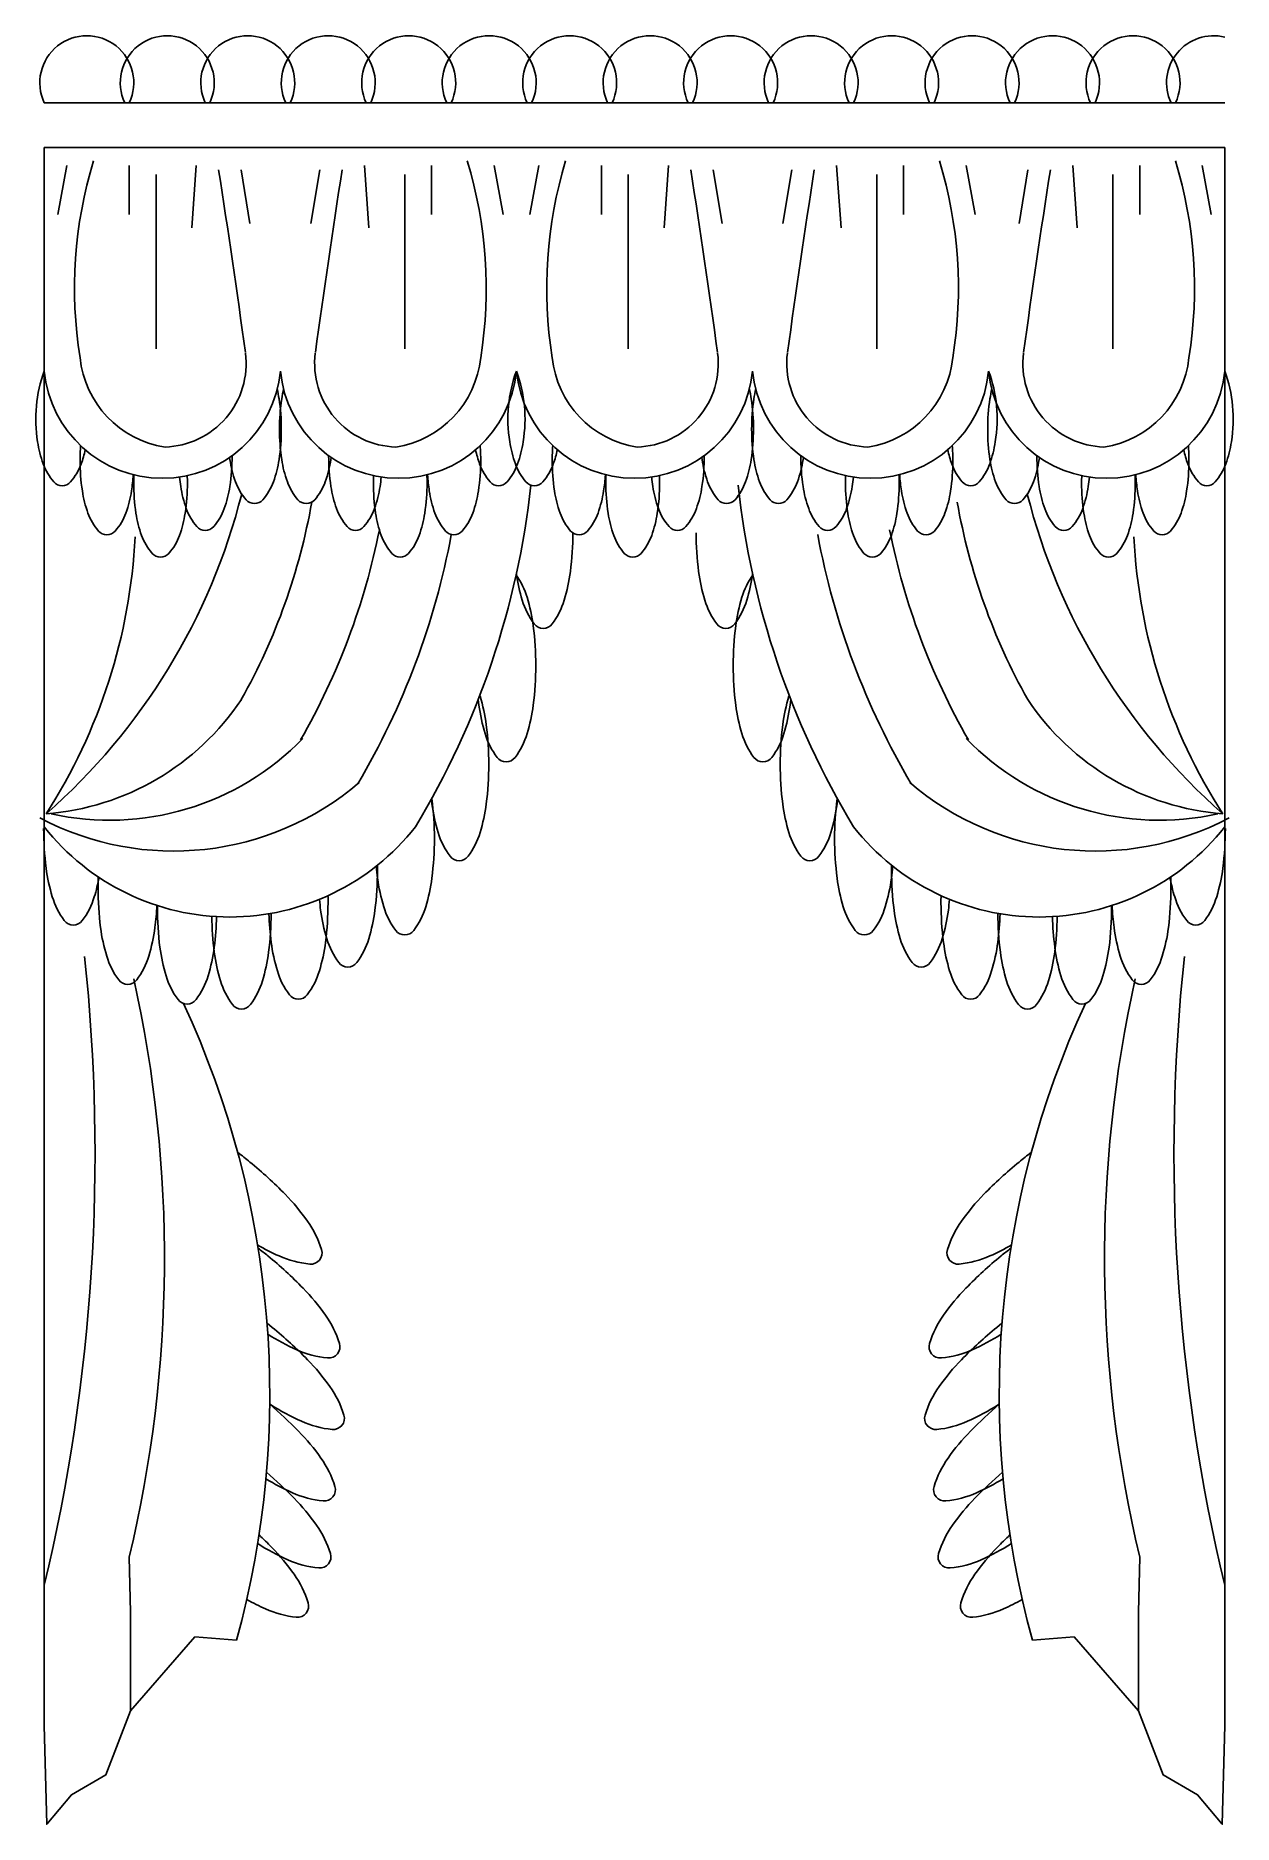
# Model space of a CAD drawing. Header units: metres. Extents: x 2035 to 2617, y 396 to 1266.
import ezdxf

# ---------------------------------------------------------------- set-up
doc = ezdxf.new("R2010")
doc.units = ezdxf.units.M
for name, color, linetype in [('3', 3, 'Continuous'), ('4', 4, 'Continuous'), ('7', 7, 'Continuous')]:
    doc.layers.add(name, color=color, linetype=linetype)

msp = doc.modelspace()

# ---------------------------------------------------------------- linework, layer by layer
at = {"layer": '3'}
for p, q in [((2049.6, 1202.53), (2045.25, 1178.62)), ((2080.05, 1202.53), (2080.05, 1178.62)), ((2112.68, 1202.53), (2110.51, 1172.1)), ((2194.48, 1202.53), (2196.65, 1172.1)), ((2227.11, 1202.53), (2227.11, 1178.62)), ((2257.56, 1202.53), (2261.91, 1178.62)), ((2279.32, 1202.53), (2274.97, 1178.62)), ((2309.77, 1202.53), (2309.77, 1178.62)), ((2342.4, 1202.53), (2340.23, 1172.1)), ((2424.2, 1202.53), (2426.37, 1172.1)), ((2456.83, 1202.53), (2456.83, 1178.62)), ((2487.28, 1202.53), (2491.63, 1178.62)), ((2539.06, 1202.53), (2541.23, 1172.1)), ((2571.69, 1202.53), (2571.69, 1178.62)), ((2602.14, 1202.53), (2606.49, 1178.62)), ((2093.1, 1198.18), (2093.1, 1113.37)), ((2134.44, 1200.36), (2138.79, 1174.27)), ((2172.72, 1200.36), (2168.37, 1174.27)), ((2214.06, 1198.18), (2214.06, 1113.37)), ((2322.83, 1198.18), (2322.83, 1113.37)), ((2364.16, 1200.36), (2368.51, 1174.27)), ((2402.44, 1200.36), (2398.09, 1174.27)), ((2443.78, 1198.18), (2443.78, 1113.37)), ((2517.3, 1200.36), (2512.95, 1174.27)), ((2558.64, 1198.18), (2558.64, 1113.37)), ((2080.73, 498.71), (2080.05, 525.58)), ((2571.02, 498.71), (2571.69, 525.58)), ((2080.73, 498.71), (2080.73, 498.71)), ((2080.73, 450.75), (2080.73, 498.71)), ((2571.02, 498.71), (2571.02, 498.71)), ((2571.02, 450.75), (2571.02, 498.71))]:
    msp.add_line(p, q, dxfattribs=at)
for points in [[(2038.72, 1102.5, 0.13), (2035.47, 1068.13, 0.05), (2038.19, 1057.34, 0.09), (2043.33, 1048.61, 0.22), (2047.42, 1046.74, 0.22), (2051.52, 1048.61, 0.09), (2056.65, 1057.34, 0.03), (2058.64, 1064.17, 0.04)], [(2268.44, 1102.5, -0.13), (2271.69, 1068.13, -0.05), (2268.97, 1057.34, -0.09), (2263.84, 1048.61, -0.22), (2259.74, 1046.74, -0.22), (2255.64, 1048.61, -0.09), (2250.51, 1057.34, -0.03), (2248.52, 1064.17, -0.04)], [(2268.44, 1102.5, 0.13), (2265.19, 1068.13, 0.05), (2267.91, 1057.34, 0.09), (2273.05, 1048.61, 0.22), (2277.14, 1046.74, 0.22), (2281.24, 1048.61, 0.09), (2286.37, 1057.34, 0.03), (2288.36, 1064.17, 0.04)], [(2498.16, 1102.5, -0.13), (2501.41, 1068.13, -0.05), (2498.69, 1057.34, -0.09), (2493.56, 1048.61, -0.22), (2489.46, 1046.74, -0.22), (2485.36, 1048.61, -0.09), (2480.23, 1057.34, -0.03), (2478.24, 1064.17, -0.04)], [(2613.02, 1102.5, -0.13), (2616.27, 1068.13, -0.05), (2613.55, 1057.34, -0.09), (2608.42, 1048.61, -0.22), (2604.32, 1046.74, -0.22), (2600.22, 1048.61, -0.09), (2595.09, 1057.34, -0.03), (2593.1, 1064.17, -0.04)], [(2128.86, 1060.48), (2129.01, 1059.44, 0.05), (2131.73, 1048.65, 0.09), (2136.87, 1039.91, 0.22), (2140.96, 1038.05, 0.22), (2145.06, 1039.91, 0.09), (2150.19, 1048.65, 0.05), (2152.92, 1059.44, 0.04), (2154.02, 1074.23, 0.04), (2152.92, 1089.03, 0.02), (2152.03, 1093.65, 0.09)], [(2178.3, 1060.48), (2178.15, 1059.44, -0.05), (2175.43, 1048.65, -0.09), (2170.29, 1039.91, -0.22), (2166.2, 1038.05, -0.22), (2162.1, 1039.91, -0.09), (2156.97, 1048.65, -0.05), (2154.24, 1059.44, -0.04), (2153.15, 1074.23, -0.04), (2154.24, 1089.03, -0.02), (2155.13, 1093.65, -0.09)], [(2358.58, 1060.48), (2358.73, 1059.44, 0.05), (2361.45, 1048.65, 0.09), (2366.59, 1039.91, 0.22), (2370.68, 1038.05, 0.22), (2374.78, 1039.91, 0.09), (2379.91, 1048.65, 0.05), (2382.64, 1059.44, 0.04), (2383.74, 1074.23, 0.04), (2382.64, 1089.03, 0.02), (2381.75, 1093.65, 0.09)], [(2408.02, 1060.48), (2407.87, 1059.44, -0.05), (2405.15, 1048.65, -0.09), (2400.01, 1039.91, -0.22), (2395.92, 1038.05, -0.22), (2391.82, 1039.91, -0.09), (2386.69, 1048.65, -0.05), (2383.96, 1059.44, -0.04), (2382.87, 1074.23, -0.04), (2383.96, 1089.03, -0.02), (2384.85, 1093.65, -0.09)], [(2522.88, 1060.48), (2522.73, 1059.44, -0.05), (2520.01, 1048.65, -0.09), (2514.87, 1039.91, -0.22), (2510.78, 1038.05, -0.22), (2506.68, 1039.91, -0.09), (2501.55, 1048.65, -0.05), (2498.82, 1059.44, -0.04), (2497.73, 1074.23, -0.04), (2498.82, 1089.03, -0.02), (2499.71, 1093.65, -0.09)], [(2056.38, 1066.21, 0.02), (2056.12, 1059.02, 0.04)], [(2250.78, 1066.21, -0.02), (2251.04, 1059.02, -0.04)], [(2286.1, 1066.21, 0.02), (2285.84, 1059.02, 0.04)], [(2480.5, 1066.21, -0.02), (2480.76, 1059.02, -0.04)], [(2595.36, 1066.21, -0.02), (2595.62, 1059.02, -0.04)], [(2056.12, 1059.02, 0.04), (2057.22, 1044.22, 0.05), (2059.95, 1033.43, 0.09), (2065.08, 1024.69, 0.22), (2069.18, 1022.83, 0.22), (2073.27, 1024.69, 0.09), (2078.41, 1033.43, 0.05), (2081.13, 1044.22, 0.02), (2081.99, 1052.08, 0.04)], [(2104.51, 1050.92, 0.01), (2105.08, 1046.39, 0.05), (2107.8, 1035.6, 0.09), (2112.94, 1026.87, 0.22), (2117.03, 1025, 0.22), (2121.13, 1026.87, 0.09), (2126.26, 1035.6, 0.05), (2128.99, 1046.39, 0.04), (2130.09, 1061.19), (2130.09, 1061.35, 0.05)], [(2202.65, 1050.92, -0.01), (2202.08, 1046.39, -0.05), (2199.36, 1035.6, -0.09), (2194.22, 1026.87, -0.22), (2190.13, 1025, -0.22), (2186.03, 1026.87, -0.09), (2180.9, 1035.6, -0.05), (2178.17, 1046.39, -0.04), (2177.07, 1061.19), (2177.07, 1061.35, -0.05)], [(2251.04, 1059.02, -0.04), (2249.94, 1044.22, -0.05), (2247.21, 1033.43, -0.09), (2242.08, 1024.69, -0.22), (2237.99, 1022.83, -0.22), (2233.89, 1024.69, -0.09), (2228.76, 1033.43, -0.05), (2226.03, 1044.22, -0.02), (2225.17, 1052.08, -0.04)], [(2285.84, 1059.02, 0.04), (2286.94, 1044.22, 0.05), (2289.67, 1033.43, 0.09), (2294.8, 1024.69, 0.22), (2298.9, 1022.83, 0.22), (2302.99, 1024.69, 0.09), (2308.13, 1033.43, 0.05), (2310.85, 1044.22, 0.02), (2311.71, 1052.08, 0.04)], [(2334.23, 1050.92, 0.01), (2334.8, 1046.39, 0.05), (2337.52, 1035.6, 0.09), (2342.66, 1026.87, 0.22), (2346.75, 1025, 0.22), (2350.85, 1026.87, 0.09), (2355.98, 1035.6, 0.05), (2358.71, 1046.39, 0.04), (2359.81, 1061.19), (2359.81, 1061.35, 0.05)], [(2432.37, 1050.92, -0.01), (2431.8, 1046.39, -0.05), (2429.08, 1035.6, -0.09), (2423.94, 1026.87, -0.22), (2419.85, 1025, -0.22), (2415.75, 1026.87, -0.09), (2410.62, 1035.6, -0.05), (2407.89, 1046.39, -0.04), (2406.79, 1061.19), (2406.79, 1061.35, -0.05)], [(2480.76, 1059.02, -0.04), (2479.66, 1044.22, -0.05), (2476.93, 1033.43, -0.09), (2471.8, 1024.69, -0.22), (2467.71, 1022.83, -0.22), (2463.61, 1024.69, -0.09), (2458.48, 1033.43, -0.05), (2455.75, 1044.22, -0.02), (2454.89, 1052.08, -0.04)], [(2547.23, 1050.92, -0.01), (2546.66, 1046.39, -0.05), (2543.94, 1035.6, -0.09), (2538.8, 1026.87, -0.22), (2534.71, 1025, -0.22), (2530.61, 1026.87, -0.09), (2525.48, 1035.6, -0.05), (2522.75, 1046.39, -0.04), (2521.65, 1061.19), (2521.66, 1061.35, -0.05)], [(2595.62, 1059.02, -0.04), (2594.52, 1044.22, -0.05), (2591.79, 1033.43, -0.09), (2586.66, 1024.69, -0.22), (2582.57, 1022.83, -0.22), (2578.47, 1024.69, -0.09), (2573.34, 1033.43, -0.05), (2570.61, 1044.22, -0.02), (2569.75, 1052.08, -0.04)], [(2082.3, 1052, 0.01), (2082.23, 1048.15, 0.04)], [(2082.23, 1048.15, 0.04), (2083.33, 1033.35, 0.05), (2086.05, 1022.56, 0.09), (2091.18, 1013.82, 0.22), (2095.28, 1011.96, 0.22), (2099.38, 1013.82, 0.09), (2104.51, 1022.56, 0.05), (2107.23, 1033.35, 0.04), (2108.33, 1048.15, 0.01), (2108.27, 1051.6, 0.05)], [(2224.93, 1048.15, -0.04), (2223.83, 1033.35, -0.05), (2221.11, 1022.56, -0.09), (2215.98, 1013.82, -0.22), (2211.88, 1011.96, -0.22), (2207.78, 1013.82, -0.09), (2202.65, 1022.56, -0.05), (2199.93, 1033.35, -0.04), (2198.83, 1048.15, -0.01), (2198.89, 1051.6, -0.05)], [(2224.86, 1052, -0.01), (2224.93, 1048.15, -0.04)], [(2312.02, 1052, 0.01), (2311.95, 1048.15, 0.04)], [(2311.95, 1048.15, 0.04), (2313.05, 1033.35, 0.05), (2315.77, 1022.56, 0.09), (2320.9, 1013.82, 0.22), (2325, 1011.96, 0.22), (2329.1, 1013.82, 0.09), (2334.23, 1022.56, 0.05), (2336.95, 1033.35, 0.04), (2338.05, 1048.15, 0.01), (2337.99, 1051.6, 0.05)], [(2454.65, 1048.15, -0.04), (2453.55, 1033.35, -0.05), (2450.83, 1022.56, -0.09), (2445.7, 1013.82, -0.22), (2441.6, 1011.96, -0.22), (2437.5, 1013.82, -0.09), (2432.37, 1022.56, -0.05), (2429.65, 1033.35, -0.04), (2428.55, 1048.15, -0.01), (2428.61, 1051.6, -0.05)], [(2454.58, 1052, -0.01), (2454.65, 1048.15, -0.04)], [(2569.51, 1048.15, -0.04), (2568.41, 1033.35, -0.05), (2565.69, 1022.56, -0.09), (2560.56, 1013.82, -0.22), (2556.46, 1011.96, -0.22), (2552.36, 1013.82, -0.09), (2547.23, 1022.56, -0.05), (2544.51, 1033.35, -0.04), (2543.41, 1048.15, -0.01), (2543.47, 1051.6, -0.05)], [(2569.44, 1052, -0.01), (2569.51, 1048.15, -0.04)]]:
    msp.add_lwpolyline(points, format="xyb", dxfattribs=at)
for centre, radius, start, end in [((2265.94, 1142.77), 212.52, 163.06, 189.14), ((2041.22, 1142.77), 212.52, 350.86, 16.94), ((2495.66, 1142.77), 212.52, 163.06, 189.14), ((2270.94, 1142.77), 212.52, 350.86, 16.94), ((2385.8, 1142.77), 212.52, 350.86, 16.94), ((-2965.16, 409.93), 5149.74, 7.83, 8.83), ((7272.32, 409.93), 5149.74, 171.17, 172.17), ((-2735.44, 409.93), 5149.74, 7.83, 8.83), ((7502.04, 409.93), 5149.74, 171.17, 172.17), ((7616.9, 409.93), 5149.74, 171.17, 172.17), ((2104.93, 1114.03), 49.06, 185.86, 261.24), ((2096.26, 1106.18), 40.66, 271.68, 7.08), ((2210.9, 1106.18), 40.66, 172.92, 268.32), ((2202.23, 1114.03), 49.06, 278.76, 354.14), ((2334.65, 1114.03), 49.06, 185.86, 261.24), ((2325.98, 1106.18), 40.66, 271.68, 7.08), ((2440.62, 1106.18), 40.66, 172.92, 268.32), ((2431.95, 1114.03), 49.06, 278.76, 354.14), ((2555.48, 1106.18), 40.66, 172.92, 268.32), ((2546.81, 1114.03), 49.06, 278.76, 354.14), ((2096.15, 1108.01), 57.69, 185.48, 354.52), ((2211.01, 1108.01), 57.69, 185.48, 354.52), ((2325.87, 1108.01), 57.69, 185.48, 354.52), ((2440.73, 1108.01), 57.69, 185.48, 354.52), ((2555.59, 1108.01), 57.69, 185.48, 354.52), ((1836.73, 1118.14), 307.44, 311.29, 345.79), ((1870.76, 1091.1), 302.65, 330.65, 350.04), ((2780.98, 1091.1), 302.65, 189.96, 209.35), ((2815.01, 1118.14), 307.44, 194.21, 228.71), ((1809.24, 1035.52), 274.01, 327.21, 357.13), ((1870.76, 1091.1), 337.46, 330.14, 348.75), ((1870.76, 1091.1), 372.26, 329.42, 349.45), ((2780.98, 1091.1), 372.26, 190.55, 210.58), ((2780.98, 1091.1), 337.46, 191.25, 209.86), ((2842.5, 1035.52), 274.01, 182.87, 212.79), ((2029.96, 1012.46), 125.71, 274.4, 326.33), ((2621.79, 1012.46), 125.71, 213.67, 265.6), ((2070.48, 1015.09), 131.09, 257.45, 315.86), ((2581.26, 1015.09), 131.09, 224.14, 282.55), ((2101.58, 1008.21), 139.23, 242.16, 310.46), ((2550.16, 1008.21), 139.23, 229.54, 297.84), ((1159.91, 721.75), 903.5, 346.57, 6.1), ((3491.83, 721.75), 903.5, 173.9, 193.43), ((1471.69, 670.93), 625.48, 346.56, 12.55), ((3180.05, 670.93), 625.48, 167.45, 193.44)]:
    msp.add_arc(centre, radius, start, end, dxfattribs=at)
at = {"layer": '4'}
for p, q in [((2038.72, 1232.97), (2613.02, 1232.97)), ((2038.72, 1211.23), (2038.72, 489.45)), ((2613.02, 1211.23), (2613.02, 489.45)), ((2111.92, 486.72), (2080.73, 450.75)), ((2132.26, 485.1), (2111.92, 486.72)), ((2519.48, 485.1), (2539.82, 486.72)), ((2539.82, 486.72), (2571.02, 450.75))]:
    msp.add_line(p, q, dxfattribs=at)
for points in [[(2038.72, 489.45), (2038.72, 443.55)], [(2613.02, 489.45), (2613.02, 443.55)], [(2080.73, 450.75), (2068.73, 419.58), (2051.93, 409.98), (2051.93, 409.98), (2039.93, 395.6), (2038.72, 443.55)], [(2571.02, 450.75), (2583.01, 419.58), (2599.81, 409.98), (2599.81, 409.98), (2611.81, 395.6), (2613.02, 443.55)]]:
    msp.add_lwpolyline(points, dxfattribs=at)
for centre, radius, start, end in [((1870.76, 1091.1), 407.07, 328.89, 353.78), ((2780.98, 1091.1), 407.07, 186.22, 211.11), ((2129, 951.76), 114.85, 218.18, 321.82), ((2522.74, 951.76), 114.85, 218.18, 321.82), ((1696.58, 604.76), 451.82, 344.64, 24.87), ((2955.16, 604.76), 451.82, 155.13, 195.36)]:
    msp.add_arc(centre, radius, start, end, dxfattribs=at)
at = {"layer": '7'}
for p, q in [((2038.72, 1211.23), (2613.02, 1211.23)), ((2080.73, 450.75), (2080.73, 450.75)), ((2571.02, 450.75), (2571.02, 450.75))]:
    msp.add_line(p, q, dxfattribs=at)
for points in [[(2268.38, 1003.88, 0.04), (2271.24, 991.04, 0.09), (2277.09, 979.5, 0.24), (2281.45, 977.31, 0.24), (2285.81, 979.5, 0.09), (2291.66, 991.04, 0.04), (2294.67, 1004.96, 0.03), (2295.89, 1023.74, 0.03)], [(2383.36, 1003.88, -0.04), (2380.5, 991.04, -0.09), (2374.65, 979.5, -0.24), (2370.29, 977.31, -0.24), (2365.93, 979.5, -0.09), (2360.08, 991.04, -0.04), (2357.07, 1004.96, -0.03), (2355.85, 1023.74, -0.03)], [(2249.86, 942.8), (2250.18, 940.03, 0.04), (2253.19, 926.11, 0.09), (2259.04, 914.57, 0.24), (2263.4, 912.38, 0.24), (2267.76, 914.57, 0.09), (2273.61, 926.11, 0.04), (2276.62, 940.03, 0.03), (2277.84, 959.27, 0.03), (2276.62, 978.51, 0.04), (2273.61, 992.43, 0.08), (2268.25, 1003.3, 0.24)], [(2401.88, 942.8), (2401.56, 940.03, -0.04), (2398.55, 926.11, -0.09), (2392.7, 914.57, -0.24), (2388.34, 912.38, -0.24), (2383.98, 914.57, -0.09), (2378.13, 926.11, -0.04), (2375.12, 940.03, -0.03), (2373.9, 959.27, -0.03), (2375.12, 978.51, -0.04), (2378.13, 992.43, -0.08), (2383.49, 1003.3, -0.24)], [(2227.05, 894.21), (2227.32, 891.93, 0.04), (2230.33, 878.01, 0.09), (2236.18, 866.47, 0.24), (2240.54, 864.28, 0.24), (2244.9, 866.47, 0.09), (2250.75, 878.01, 0.04), (2253.76, 891.93, 0.03), (2254.98, 911.17, 0.03), (2253.76, 930.41, 0.04), (2250.75, 944.33), (2250.62, 944.75, 0.24)], [(2424.69, 894.21), (2424.42, 891.93, -0.04), (2421.41, 878.01, -0.09), (2415.56, 866.47, -0.24), (2411.2, 864.28, -0.24), (2406.84, 866.47, -0.09), (2400.99, 878.01, -0.04), (2397.98, 891.93, -0.03), (2396.76, 911.17, -0.03), (2397.98, 930.41, -0.04), (2400.99, 944.33), (2401.12, 944.75, -0.24)], [(2200.22, 861.66, 0.01), (2200.85, 855.86, 0.04), (2203.86, 841.94, 0.09), (2209.71, 830.39, 0.24), (2214.07, 828.2, 0.24), (2218.43, 830.39, 0.09), (2224.28, 841.94, 0.04), (2227.28, 855.86, 0.03), (2228.51, 875.1, 0.03), (2227.28, 894.34), (2227.25, 894.58, 0.09)], [(2451.52, 861.66, -0.01), (2450.89, 855.86, -0.04), (2447.88, 841.94, -0.09), (2442.04, 830.39, -0.24), (2437.67, 828.2, -0.24), (2433.31, 830.39, -0.09), (2427.46, 841.94, -0.04), (2424.46, 855.86, -0.03), (2423.23, 875.1, -0.03), (2424.46, 894.34), (2424.49, 894.58, -0.09)], [(2038.39, 879.91, 0.03), (2039.61, 860.67, 0.04), (2042.62, 846.75, 0.09), (2048.46, 835.2, 0.24), (2052.83, 833.01, 0.24), (2057.19, 835.2, 0.09), (2063.04, 846.75, 0.03), (2065.34, 856.16, 0.03)], [(2613.35, 879.91, -0.03), (2612.13, 860.67, -0.04), (2609.13, 846.75, -0.09), (2603.28, 835.2, -0.24), (2598.92, 833.01, -0.24), (2594.55, 835.2, -0.09), (2588.7, 846.75, -0.03), (2586.4, 856.16, -0.03)], [(2172.59, 845.5, 0.01), (2173.17, 840.22, 0.04), (2176.18, 826.31, 0.09), (2182.03, 814.76, 0.24), (2186.39, 812.57, 0.24), (2190.75, 814.76, 0.09), (2196.6, 826.31, 0.04), (2199.61, 840.22, 0.03), (2200.83, 859.47), (2200.81, 862.12, 0.04)], [(2479.15, 845.5, -0.01), (2478.57, 840.22, -0.04), (2475.56, 826.31, -0.09), (2469.71, 814.76, -0.24), (2465.35, 812.57, -0.24), (2460.99, 814.76, -0.09), (2455.14, 826.31, -0.04), (2452.13, 840.22, -0.03), (2450.91, 859.47), (2450.93, 862.12, -0.04)], [(2064.95, 856.42, 0.01), (2064.86, 851.05, 0.03)], [(2586.79, 856.42, -0.01), (2586.88, 851.05, -0.03)], [(2064.86, 851.05, 0.03), (2066.08, 831.81, 0.04), (2069.09, 817.89, 0.09), (2074.94, 806.34, 0.24), (2079.3, 804.15, 0.24), (2083.66, 806.34, 0.09), (2089.51, 817.89, 0.04), (2092.52, 831.81, 0.02), (2093.5, 842.53, 0.03)], [(2147.98, 838.48, 0.02), (2149.11, 824.59, 0.04), (2152.12, 810.67, 0.09), (2157.96, 799.13, 0.24), (2162.33, 796.94, 0.24), (2166.69, 799.13, 0.09), (2172.54, 810.67, 0.04), (2175.54, 824.59, 0.03), (2176.77, 843.83, 0.01), (2176.73, 847.29, 0.04)], [(2503.76, 838.48, -0.02), (2502.63, 824.59, -0.04), (2499.63, 810.67, -0.09), (2493.78, 799.13, -0.24), (2489.42, 796.94, -0.24), (2485.05, 799.13, -0.09), (2479.21, 810.67, -0.04), (2476.2, 824.59, -0.03), (2474.98, 843.83, -0.01), (2475.02, 847.29, -0.04)], [(2586.88, 851.05, -0.03), (2585.66, 831.81, -0.04), (2582.65, 817.89, -0.09), (2576.8, 806.34, -0.24), (2572.44, 804.15, -0.24), (2568.08, 806.34, -0.09), (2562.23, 817.89, -0.04), (2559.23, 831.81, -0.02), (2558.24, 842.53, -0.03)], [(2093.74, 842.45), (2093.74, 841.43, 0.03)], [(2093.74, 841.43, 0.03), (2094.96, 822.19, 0.04), (2097.97, 808.27, 0.09), (2103.82, 796.73, 0.24), (2108.18, 794.53, 0.24), (2112.54, 796.73, 0.09), (2118.39, 808.27, 0.04), (2121.4, 822.19, 0.02), (2122.56, 837.09, 0.03)], [(2120.22, 837.24, 0.03), (2121.43, 819.78, 0.04), (2124.44, 805.86, 0.09), (2130.29, 794.32, 0.24), (2134.65, 792.13, 0.24), (2139.01, 794.32, 0.09), (2144.86, 805.86, 0.04), (2147.87, 819.78, 0.03), (2149.09, 838.68, 0.03)], [(2531.52, 837.24, -0.03), (2530.31, 819.78, -0.04), (2527.3, 805.86, -0.09), (2521.45, 794.32, -0.24), (2517.09, 792.13, -0.24), (2512.73, 794.32, -0.09), (2506.88, 805.86, -0.04), (2503.87, 819.78, -0.03), (2502.65, 838.68, -0.03)], [(2558, 841.43, -0.03), (2556.78, 822.19, -0.04), (2553.77, 808.27, -0.09), (2547.93, 796.73, -0.24), (2543.56, 794.53, -0.24), (2539.2, 796.73, -0.09), (2533.35, 808.27, -0.04), (2530.35, 822.19, -0.02), (2529.19, 837.09, -0.03)], [(2558, 842.45), (2558, 841.43, -0.03)], [(2138.79, 717.71, 0.01), (2132.81, 722.43, 0.04)], [(2512.95, 717.71, -0.01), (2518.94, 722.43, -0.04)], [(2142.53, 677.35, 0.03), (2152.92, 672.05, 0.08), (2167.86, 668.07, 0.25), (2172.62, 670.04, 0.25), (2173.61, 675.1, 0.08), (2166.77, 688.96, 0.04), (2155.89, 702.02, 0.03), (2138.79, 717.71, 0.03)], [(2509.21, 677.35, -0.03), (2498.82, 672.05, -0.08), (2483.88, 668.07, -0.25), (2479.12, 670.04, -0.25), (2478.13, 675.1, -0.08), (2484.97, 688.96, -0.04), (2495.85, 702.02, -0.03), (2512.95, 717.71, -0.03)], [(2147.49, 672.06, 0.01), (2142.78, 675.81, 0.04)], [(2147.45, 633.98, 0.04), (2161.62, 626.39, 0.08), (2176.56, 622.42, 0.25), (2181.32, 624.39, 0.25), (2182.31, 629.45, 0.08), (2175.47, 643.3, 0.04), (2164.59, 656.36, 0.03), (2147.49, 672.06, 0.03)], [(2504.29, 633.98, -0.04), (2490.12, 626.39, -0.08), (2475.18, 622.42, -0.25), (2470.42, 624.39, -0.25), (2469.43, 629.45, -0.08), (2476.27, 643.3, -0.04), (2487.15, 656.36, -0.03), (2504.25, 672.06, -0.03)], [(2504.25, 672.06, -0.01), (2508.97, 675.81, -0.04)], [(2149.66, 637.28), (2147.07, 639.37, 0.04)], [(2148.37, 600.01), (2148.85, 599.7, 0.04), (2163.8, 591.61, 0.08), (2178.74, 587.64, 0.25), (2183.5, 589.61, 0.25), (2184.49, 594.66, 0.08), (2177.64, 608.52, 0.04), (2166.77, 621.58, 0.03), (2149.66, 637.28, 0.03)], [(2503.37, 600.01), (2502.89, 599.7, -0.04), (2487.94, 591.61, -0.08), (2473.01, 587.64, -0.25), (2468.24, 589.61, -0.25), (2467.25, 594.66, -0.08), (2474.1, 608.52, -0.04), (2484.97, 621.58, -0.03), (2502.08, 637.28, -0.03)], [(2502.08, 637.28), (2504.67, 639.37, -0.04)], [(2146.52, 563.64, 0.03), (2159.45, 556.83, 0.08), (2174.38, 552.86, 0.25), (2179.15, 554.82, 0.25), (2180.14, 559.88, 0.08), (2173.29, 573.74, 0.04), (2162.42, 586.8, 0.02), (2148.37, 599.94, 0.03)], [(2505.22, 563.64, -0.03), (2492.29, 556.83, -0.08), (2477.36, 552.86, -0.25), (2472.59, 554.82, -0.25), (2471.6, 559.88, -0.08), (2478.45, 573.74, -0.04), (2489.33, 586.8, -0.02), (2503.37, 599.94, -0.03)], [(2142.53, 532.18, 0.04), (2157.27, 524.22, 0.08), (2172.21, 520.25, 0.25), (2176.97, 522.21, 0.25), (2177.96, 527.27, 0.08), (2171.12, 541.13, 0.04), (2160.24, 554.19, 0.02), (2146.8, 566.82, 0.03)], [(2509.22, 532.18, -0.04), (2494.47, 524.22, -0.08), (2479.53, 520.25, -0.25), (2474.77, 522.21, -0.25), (2473.78, 527.27, -0.08), (2480.62, 541.13, -0.04), (2491.5, 554.19, -0.02), (2504.94, 566.82, -0.03)], [(2137.22, 504.91, 0.02), (2146.4, 500.31, 0.08), (2161.33, 496.33, 0.25), (2166.1, 498.3, 0.25), (2167.08, 503.36, 0.08), (2160.24, 517.22, 0.04), (2149.36, 530.28, 0.01), (2143.19, 536.36, 0.03)], [(2514.52, 504.91, -0.02), (2505.34, 500.31, -0.08), (2490.41, 496.33, -0.25), (2485.65, 498.3, -0.25), (2484.66, 503.36, -0.08), (2491.5, 517.22, -0.04), (2502.38, 530.28, -0.01), (2508.55, 536.36, -0.03)]]:
    msp.add_lwpolyline(points, format="xyb", dxfattribs=at)
for centre, start in [((2059.39, 1242.74), 334.69), ((2098.54, 1242.74), 334.69), ((2137.7, 1242.74), 334.69), ((2176.86, 1242.74), 334.69), ((2216.01, 1242.74), 334.69), ((2255.17, 1242.74), 334.69), ((2294.33, 1242.74), 334.69), ((2333.48, 1242.74), 334.69), ((2372.64, 1242.74), 334.69), ((2411.8, 1242.74), 334.69), ((2450.96, 1242.74), 334.69), ((2490.11, 1242.74), 334.69), ((2529.27, 1242.74), 334.69), ((2568.43, 1242.74), 334.69), ((2607.58, 1242.74), 76.24)]:
    msp.add_arc(centre, 22.86, start, 205.31, dxfattribs=at)

doc.saveas('drawing.dxf')
